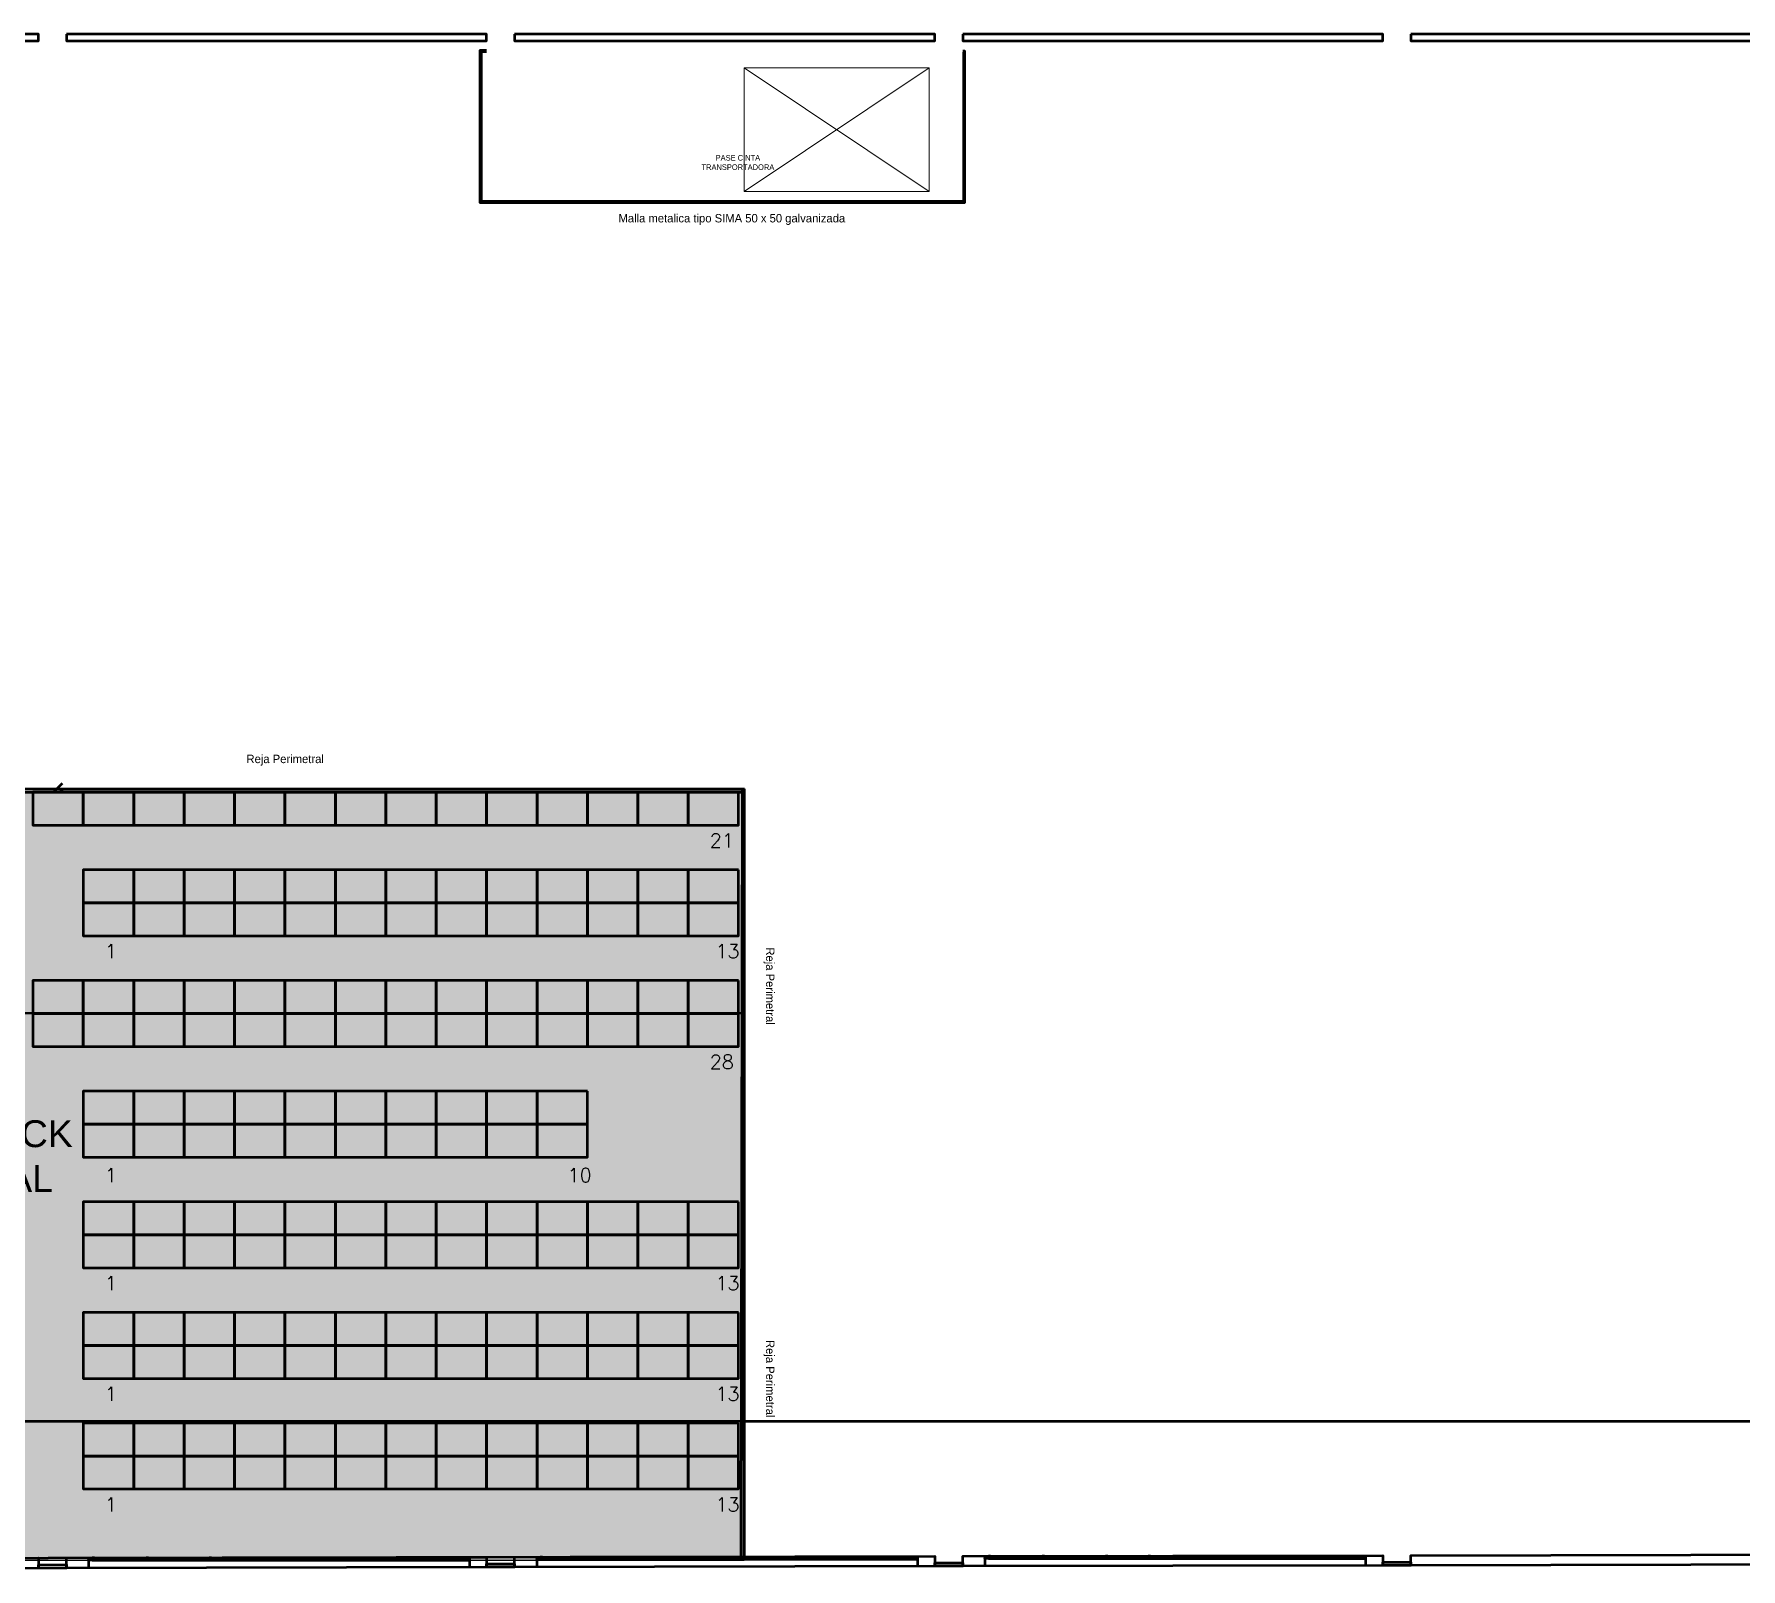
# Model space of a CAD drawing. Header units: millimetres. Extents: x 14 to 290, y 66 to 213.
# Drawn here: x 212.51 to 242.98, y 143.27 to 170.67 of the extents above; entities that cross this region are included whole.
import ezdxf

# ---------------------------------------------------------------- set-up
doc = ezdxf.new("R2010")
doc.units = ezdxf.units.MM
doc.linetypes.add('HIDDEN', pattern=[9.525, 6.35, -3.175])
for name, color, linetype, lineweight in [('Durlock', 252, 'Continuous', 50), ('OCASA_TODAS_r08$0$CARP-HOJA', 252, 'Continuous', 20), ('OCASA_TODAS_r08$0$CARPINTERIA', 252, 'Continuous', 15), ('OCASA_TODAS_r08$0$LINEA_DE_PROYECCION', 252, 'HIDDEN', 15), ('OCASA_TODAS_r08$0$VIDRIO', 251, 'Continuous', 20)]:
    doc.layers.add(name, color=color, linetype=linetype, lineweight=lineweight)
doc.styles.add('IRI-OCASA-Layout R 9$0$Standard', font='arial.ttf')
doc.styles.add('OCASA_TODAS_r08$0$Standard', font='txt')
doc.styles.get("Standard").update_dxf_attribs({"font": 'txt.shx'})

# ---------------------------------------------------------------- blocks, each defined once
blk = doc.blocks.new('OCASA_TODAS_r08$0$V16 19_06_2014')
at = {"color": 4}
for points in [[(2797.489135, 1170.224643), (2797.489135, 1170.234643), (2797.554125, 1170.234643), (2797.554135, 1170.194643), (2797.489135, 1170.194643), (2797.489135, 1170.204643)], [(2804.289155, 1170.224643), (2804.289155, 1170.234643), (2804.224165, 1170.234643), (2804.224155, 1170.194643), (2804.289155, 1170.194643), (2804.289155, 1170.204643)]]:
    blk.add_lwpolyline(points, dxfattribs=at)
at = {"color": 251}
for points in [[(2797.554125, 1170.234643), (2804.224165, 1170.234643)], [(2797.554135, 1170.194643), (2804.224155, 1170.194643)]]:
    blk.add_lwpolyline(points, dxfattribs=at)
at = {"color": 4}
for points in [[(2797.594125, 1170.234643), (2797.554125, 1170.234643), (2797.554125, 1170.214643), (2797.594125, 1170.214643)], [(2798.556635, 1170.234643), (2798.516635, 1170.234643), (2798.516635, 1170.214643), (2798.556635, 1170.214643)], [(2798.596635, 1170.214643), (2798.556635, 1170.214643), (2798.556635, 1170.194643), (2798.596635, 1170.194643)], [(2799.564135, 1170.214643), (2799.524135, 1170.214643), (2799.524135, 1170.194643), (2799.564135, 1170.194643)], [(2799.684125, 1170.234643), (2799.644125, 1170.234643), (2799.644125, 1170.214643), (2799.684125, 1170.214643)], [(2800.447435, 1170.234643), (2800.407435, 1170.234643), (2800.407435, 1170.214643), (2800.447435, 1170.214643)], [(2800.487435, 1170.214643), (2800.447435, 1170.214643), (2800.447435, 1170.194643), (2800.487435, 1170.194643)], [(2801.334029, 1170.214643), (2801.294029, 1170.214643), (2801.294029, 1170.194643), (2801.334029, 1170.194643)], [(2801.374029, 1170.234643), (2801.334029, 1170.234643), (2801.334029, 1170.214643), (2801.374029, 1170.214643)], [(2802.134135, 1170.234643), (2802.094135, 1170.234643), (2802.094135, 1170.214643), (2802.134135, 1170.214643)], [(2802.254135, 1170.234643), (2802.214135, 1170.234643), (2802.214135, 1170.214643), (2802.254135, 1170.214643)], [(2803.221645, 1170.234643), (2803.181645, 1170.234643), (2803.181645, 1170.214643), (2803.221645, 1170.214643)], [(2803.261645, 1170.214643), (2803.221645, 1170.214643), (2803.221645, 1170.194643), (2803.261645, 1170.194643)], [(2804.224155, 1170.214643), (2804.184155, 1170.214643), (2804.184155, 1170.194643), (2804.224155, 1170.194643)]]:
    blk.add_lwpolyline(points, close=True, dxfattribs=at)
at = {"layer": 'OCASA_TODAS_r08$0$CARP-HOJA'}
for p, q in [((2797.594125, 1170.229643), (2798.516635, 1170.229643)), ((2797.594125, 1170.219643), (2798.516635, 1170.219643)), ((2798.596635, 1170.209643), (2799.524135, 1170.209643)), ((2798.596635, 1170.199643), (2799.524135, 1170.199643)), ((2799.684125, 1170.229643), (2800.407435, 1170.229643)), ((2799.684125, 1170.219643), (2800.407435, 1170.219643)), ((2800.487435, 1170.209643), (2801.294029, 1170.209643)), ((2800.487435, 1170.199643), (2801.294029, 1170.199643)), ((2801.374029, 1170.229643), (2802.094135, 1170.229643)), ((2801.374029, 1170.219643), (2802.094135, 1170.219643)), ((2802.254135, 1170.229643), (2803.181645, 1170.229643)), ((2802.254135, 1170.219643), (2803.181645, 1170.219643)), ((2803.261645, 1170.209643), (2804.184155, 1170.209643)), ((2803.261645, 1170.199643), (2804.184155, 1170.199643))]:
    blk.add_line(p, q, dxfattribs=at)
at = {"layer": 'OCASA_TODAS_r08$0$CARPINTERIA', "color": 4}
for points in [[(2799.604135, 1170.234643), (2799.564135, 1170.234643), (2799.564135, 1170.194643), (2799.604135, 1170.194643)], [(2799.644135, 1170.234643), (2799.604135, 1170.234643), (2799.604135, 1170.194643), (2799.644135, 1170.194643)], [(2802.174135, 1170.234643), (2802.134135, 1170.234643), (2802.134135, 1170.194643), (2802.174135, 1170.194643)], [(2802.214135, 1170.234643), (2802.174135, 1170.234643), (2802.174135, 1170.194643), (2802.214135, 1170.194643)]]:
    blk.add_lwpolyline(points, close=True, dxfattribs=at)
at = {"layer": 'OCASA_TODAS_r08$0$VIDRIO'}
for p, q in [((2797.594125, 1170.225893), (2798.516635, 1170.225893)), ((2797.594125, 1170.223393), (2798.516635, 1170.223393)), ((2798.596635, 1170.205893), (2799.524135, 1170.205893)), ((2798.596635, 1170.203393), (2799.524135, 1170.203393)), ((2799.684125, 1170.225893), (2800.407435, 1170.225893)), ((2799.684125, 1170.223393), (2800.407435, 1170.223393)), ((2800.487435, 1170.205893), (2801.294029, 1170.205893)), ((2800.487435, 1170.203393), (2801.294029, 1170.203393)), ((2801.374029, 1170.225893), (2802.094135, 1170.225893)), ((2801.374029, 1170.223393), (2802.094135, 1170.223393)), ((2802.254135, 1170.225893), (2803.181645, 1170.225893)), ((2802.254135, 1170.223393), (2803.181645, 1170.223393)), ((2803.261645, 1170.205893), (2804.184155, 1170.205893)), ((2803.261645, 1170.203393), (2804.184155, 1170.203393))]:
    blk.add_line(p, q, dxfattribs=at)
blk = doc.blocks.new('OCASA_TODAS_r08$0$A$C492F5204')
at = {"layer": 'OCASA_TODAS_r08$0$LINEA_DE_PROYECCION'}
for p, q in [((12.349961, 24.04648), (15.649961, 26.26)), ((12.349961, 26.26), (15.649961, 24.04648))]:
    blk.add_line(p, q, dxfattribs=at)
at = {"layer": 'OCASA_TODAS_r08$0$LINEA_DE_PROYECCION', "linetype": 'Continuous'}
blk.add_lwpolyline([(12.349961, 26.26), (15.649961, 26.26), (15.649961, 24.04648), (12.349961, 24.04648)], close=True, dxfattribs=at)

msp = doc.modelspace()

# ---------------------------------------------------------------- hatches: boundary and pattern name
at = {"true_color": 0x7d8ab6}
h = msp.add_hatch(color=163, dxfattribs=at)
h.dxf.hatch_style = 1
h.paths.add_polyline_path([(207.041, 166.06), (186.176, 166.06), (186.176, 164.325), (182.96, 164.325), (182.96, 162.736), (180.577, 162.736), (180.577, 157.136), (184.677, 157.136), (184.681, 153.84), (180.577, 153.84), (180.577, 150.336), (193.005, 150.333), (193.019, 143.423), (225.182, 143.423), (225.182, 157.193), (207.078, 157.193)])
h.paths.add_polyline_path([(179.074, 164.119), (170.756, 164.119), (170.756, 147.249), (174.611, 147.249), (174.611, 148.972), (175.551, 148.972), (176.057, 148.972), (176.057, 150.749), (179.074, 150.749)])

# ---------------------------------------------------------------- linework, layer by layer
at = {"layer": 'Defpoints', "color": 6, "elevation": 0}
msp.add_lwpolyline([(207.041, 166.06), (186.176, 166.06), (186.176, 164.325), (182.96, 164.325), (182.96, 162.736), (180.577, 162.736), (180.577, 157.136), (184.677, 157.136), (184.681, 153.84), (180.577, 153.84), (180.577, 150.336), (193.005, 150.333), (193.019, 143.423), (225.182, 143.423), (225.182, 157.193), (207.078, 157.193)], close=True, dxfattribs=at)
at = {"layer": 'Durlock'}
for p, q in [((212.852, 157.136, 0), (213.014, 157.298, 0)), ((206.32, 157.193, 0), (225.191, 157.193, 0)), ((206.32, 157.136, 0), (225.191, 157.136, 0)), ((212.966, 157.136, 0), (213.014, 157.185, 0)), ((225.146, 157.193, 0), (225.124, 143.484, 0)), ((225.182, 157.193, 0), (225.182, 143.485, 0)), ((245.024, 145.899), (197.077, 145.899, 0)), ((213.478, 143.462, 0), (213.478, 143.282, 0)), ((220.278, 143.478, 0), (220.278, 143.298, 0)), ((221.478, 143.476, 0), (221.478, 143.297, 0)), ((228.278, 143.49, 0), (228.278, 143.313, 0)), ((229.478, 143.492, 0), (229.478, 143.312, 0)), ((236.278, 143.508, 0), (236.278, 143.328, 0))]:
    msp.add_line(p, q, dxfattribs=at)
for points in [[(205.085, 170.674), (205.085, 170.554), (212.585, 170.554), (212.585, 170.674), (205.085, 170.674)], [(213.085, 170.674), (213.085, 170.554), (220.585, 170.554), (220.585, 170.674), (213.085, 170.674)], [(221.085, 170.674), (221.085, 170.554), (228.585, 170.554), (228.585, 170.674), (221.085, 170.674)], [(229.084, 170.674), (229.084, 170.554), (236.585, 170.554), (236.585, 170.674), (229.085, 170.674)], [(237.085, 170.674), (237.085, 170.554), (244.585, 170.554), (244.585, 170.674), (237.085, 170.674)], [(220.585, 170.38), (220.465, 170.38), (220.465, 167.788), (220.465, 167.668), (229.005, 167.668), (229.125, 167.668), (229.125, 170.37), (229.085, 170.37)], [(220.585, 170.36), (220.485, 170.36), (220.485, 167.788), (220.485, 167.688), (229.005, 167.688), (229.105, 167.688), (229.105, 170.35), (229.085, 170.35)], [(237.086, 143.327), (237.086, 143.507), (244.585, 143.522), (244.585, 143.342), (237.086, 143.327)], [(205.085, 143.265), (205.085, 143.445), (212.586, 143.46), (212.586, 143.28), (205.085, 143.265)], [(212.586, 143.34), (213.086, 143.341), (213.086, 143.281), (212.586, 143.28), (212.586, 143.34)], [(213.086, 143.461), (220.585, 143.476), (220.585, 143.296), (213.086, 143.281), (213.086, 143.461)], [(220.585, 143.356), (221.085, 143.356), (221.085, 143.296), (220.585, 143.296), (220.585, 143.356)], [(221.085, 143.297), (221.085, 143.476), (228.585, 143.492), (228.585, 143.312), (221.085, 143.297)], [(228.585, 143.372), (229.085, 143.372), (229.085, 143.312), (228.585, 143.312), (228.585, 143.372)], [(229.085, 143.312), (229.085, 143.492), (236.586, 143.507), (236.586, 143.327), (229.085, 143.312)], [(236.586, 143.387), (237.086, 143.387), (237.086, 143.327), (236.586, 143.327), (236.586, 143.387)]]:
    msp.add_lwpolyline(points, dxfattribs=at)
at = {"layer": 'Durlock', "elevation": 0}
msp.add_lwpolyline([(199.761, 153.188), (199.761, 157.136), (197.181, 157.136), (197.209, 143.43), (225.182, 143.485), (225.182, 153.184)], close=True, dxfattribs=at)
for points in [[(213.384, 157.136), (212.484, 157.136), (212.484, 156.548), (213.384, 156.548), (213.384, 157.136)], [(214.284, 157.136), (213.384, 157.136), (213.384, 156.548), (214.284, 156.548), (214.284, 157.136)], [(215.184, 157.136), (214.284, 157.136), (214.284, 156.548), (215.184, 156.548), (215.184, 157.136)], [(216.084, 157.136), (215.184, 157.136), (215.184, 156.548), (216.084, 156.548), (216.084, 157.136)], [(216.984, 157.136), (216.084, 157.136), (216.084, 156.548), (216.984, 156.548), (216.984, 157.136)], [(217.884, 157.136), (216.984, 157.136), (216.984, 156.548), (217.884, 156.548), (217.884, 157.136)], [(218.784, 157.136), (217.884, 157.136), (217.884, 156.548), (218.784, 156.548), (218.784, 157.136)], [(219.684, 157.136), (218.784, 157.136), (218.784, 156.548), (219.684, 156.548), (219.684, 157.136)], [(220.584, 157.136), (219.684, 157.136), (219.684, 156.548), (220.584, 156.548), (220.584, 157.136)], [(221.484, 157.136), (220.584, 157.136), (220.584, 156.548), (221.484, 156.548), (221.484, 157.136)], [(222.384, 157.136), (221.484, 157.136), (221.484, 156.548), (222.384, 156.548), (222.384, 157.136)], [(223.284, 157.136), (222.384, 157.136), (222.384, 156.548), (223.284, 156.548), (223.284, 157.136)], [(224.184, 157.136), (223.284, 157.136), (223.284, 156.548), (224.184, 156.548), (224.184, 157.136)], [(225.191, 157.136), (224.184, 157.136), (224.184, 156.548), (225.084, 156.548), (225.084, 157.136)], [(214.284, 155.748), (213.384, 155.748), (213.384, 155.16), (214.284, 155.16), (214.284, 155.748)], [(215.184, 155.748), (214.284, 155.748), (214.284, 155.16), (215.184, 155.16), (215.184, 155.748)], [(216.084, 155.748), (215.184, 155.748), (215.184, 155.16), (216.084, 155.16), (216.084, 155.748)], [(216.984, 155.748), (216.084, 155.748), (216.084, 155.16), (216.984, 155.16), (216.984, 155.748)], [(217.884, 155.748), (216.984, 155.748), (216.984, 155.16), (217.884, 155.16), (217.884, 155.748)], [(218.784, 155.748), (217.884, 155.748), (217.884, 155.16), (218.784, 155.16), (218.784, 155.748)], [(219.684, 155.748), (218.784, 155.748), (218.784, 155.16), (219.684, 155.16), (219.684, 155.748)], [(220.584, 155.748), (219.684, 155.748), (219.684, 155.16), (220.584, 155.16), (220.584, 155.748)], [(221.484, 155.748), (220.584, 155.748), (220.584, 155.16), (221.484, 155.16), (221.484, 155.748)], [(222.384, 155.748), (221.484, 155.748), (221.484, 155.16), (222.384, 155.16), (222.384, 155.748)], [(223.284, 155.748), (222.384, 155.748), (222.384, 155.16), (223.284, 155.16), (223.284, 155.748)], [(224.184, 155.748), (223.284, 155.748), (223.284, 155.16), (224.184, 155.16), (224.184, 155.748)], [(225.084, 155.748), (224.184, 155.748), (224.184, 155.16), (225.084, 155.16), (225.084, 155.748)], [(214.284, 155.16), (213.384, 155.16), (213.384, 154.572), (214.284, 154.572), (214.284, 155.16)], [(215.184, 155.16), (214.284, 155.16), (214.284, 154.572), (215.184, 154.572), (215.184, 155.16)], [(216.084, 155.16), (215.184, 155.16), (215.184, 154.572), (216.084, 154.572), (216.084, 155.16)], [(216.984, 155.16), (216.084, 155.16), (216.084, 154.572), (216.984, 154.572), (216.984, 155.16)], [(217.884, 155.16), (216.984, 155.16), (216.984, 154.572), (217.884, 154.572), (217.884, 155.16)], [(218.784, 155.16), (217.884, 155.16), (217.884, 154.572), (218.784, 154.572), (218.784, 155.16)], [(219.684, 155.16), (218.784, 155.16), (218.784, 154.572), (219.684, 154.572), (219.684, 155.16)], [(220.584, 155.16), (219.684, 155.16), (219.684, 154.572), (220.584, 154.572), (220.584, 155.16)], [(221.484, 155.16), (220.584, 155.16), (220.584, 154.572), (221.484, 154.572), (221.484, 155.16)], [(222.384, 155.16), (221.484, 155.16), (221.484, 154.572), (222.384, 154.572), (222.384, 155.16)], [(223.284, 155.16), (222.384, 155.16), (222.384, 154.572), (223.284, 154.572), (223.284, 155.16)], [(224.184, 155.16), (223.284, 155.16), (223.284, 154.572), (224.184, 154.572), (224.184, 155.16)], [(225.084, 155.16), (224.184, 155.16), (224.184, 154.572), (225.084, 154.572), (225.084, 155.16)], [(213.384, 153.772), (212.484, 153.772), (212.484, 153.184), (213.384, 153.184), (213.384, 153.772)], [(214.284, 153.772), (213.384, 153.772), (213.384, 153.184), (214.284, 153.184), (214.284, 153.772)], [(215.184, 153.772), (214.284, 153.772), (214.284, 153.184), (215.184, 153.184), (215.184, 153.772)], [(216.084, 153.772), (215.184, 153.772), (215.184, 153.184), (216.084, 153.184), (216.084, 153.772)], [(216.984, 153.772), (216.084, 153.772), (216.084, 153.184), (216.984, 153.184), (216.984, 153.772)], [(217.884, 153.772), (216.984, 153.772), (216.984, 153.184), (217.884, 153.184), (217.884, 153.772)], [(218.784, 153.772), (217.884, 153.772), (217.884, 153.184), (218.784, 153.184), (218.784, 153.772)], [(219.684, 153.772), (218.784, 153.772), (218.784, 153.184), (219.684, 153.184), (219.684, 153.772)], [(220.584, 153.772), (219.684, 153.772), (219.684, 153.184), (220.584, 153.184), (220.584, 153.772)], [(221.484, 153.772), (220.584, 153.772), (220.584, 153.184), (221.484, 153.184), (221.484, 153.772)], [(222.384, 153.772), (221.484, 153.772), (221.484, 153.184), (222.384, 153.184), (222.384, 153.772)], [(223.284, 153.772), (222.384, 153.772), (222.384, 153.184), (223.284, 153.184), (223.284, 153.772)], [(224.184, 153.772), (223.284, 153.772), (223.284, 153.184), (224.184, 153.184), (224.184, 153.772)], [(225.084, 153.772), (224.184, 153.772), (224.184, 153.184), (225.084, 153.184), (225.084, 153.772)], [(213.384, 153.184), (212.484, 153.184), (212.484, 152.596), (213.384, 152.596), (213.384, 153.184)], [(214.284, 153.184), (213.384, 153.184), (213.384, 152.596), (214.284, 152.596), (214.284, 153.184)], [(215.184, 153.184), (214.284, 153.184), (214.284, 152.596), (215.184, 152.596), (215.184, 153.184)], [(216.084, 153.184), (215.184, 153.184), (215.184, 152.596), (216.084, 152.596), (216.084, 153.184)], [(216.984, 153.184), (216.084, 153.184), (216.084, 152.596), (216.984, 152.596), (216.984, 153.184)], [(217.884, 153.184), (216.984, 153.184), (216.984, 152.596), (217.884, 152.596), (217.884, 153.184)], [(218.784, 153.184), (217.884, 153.184), (217.884, 152.596), (218.784, 152.596), (218.784, 153.184)], [(219.684, 153.184), (218.784, 153.184), (218.784, 152.596), (219.684, 152.596), (219.684, 153.184)], [(220.584, 153.184), (219.684, 153.184), (219.684, 152.596), (220.584, 152.596), (220.584, 153.184)], [(221.484, 153.184), (220.584, 153.184), (220.584, 152.596), (221.484, 152.596), (221.484, 153.184)], [(222.384, 153.184), (221.484, 153.184), (221.484, 152.596), (222.384, 152.596), (222.384, 153.184)], [(223.284, 153.184), (222.384, 153.184), (222.384, 152.596), (223.284, 152.596), (223.284, 153.184)], [(224.184, 153.184), (223.284, 153.184), (223.284, 152.596), (224.184, 152.596), (224.184, 153.184)], [(225.084, 153.184), (224.184, 153.184), (224.184, 152.596), (225.084, 152.596), (225.084, 153.184)], [(214.284, 151.796), (213.384, 151.796), (213.384, 151.208), (214.284, 151.208), (214.284, 151.796)], [(215.184, 151.796), (214.284, 151.796), (214.284, 151.208), (215.184, 151.208), (215.184, 151.796)], [(216.084, 151.796), (215.184, 151.796), (215.184, 151.208), (216.084, 151.208), (216.084, 151.796)], [(216.984, 151.796), (216.084, 151.796), (216.084, 151.208), (216.984, 151.208), (216.984, 151.796)], [(217.884, 151.796), (216.984, 151.796), (216.984, 151.208), (217.884, 151.208), (217.884, 151.796)], [(218.784, 151.796), (217.884, 151.796), (217.884, 151.208), (218.784, 151.208), (218.784, 151.796)], [(219.684, 151.796), (218.784, 151.796), (218.784, 151.208), (219.684, 151.208), (219.684, 151.796)], [(220.584, 151.796), (219.684, 151.796), (219.684, 151.208), (220.584, 151.208), (220.584, 151.796)], [(221.484, 151.796), (220.584, 151.796), (220.584, 151.208), (221.484, 151.208), (221.484, 151.796)], [(222.384, 151.796), (221.484, 151.796), (221.484, 151.208), (222.384, 151.208), (222.384, 151.796)], [(214.284, 151.208), (213.384, 151.208), (213.384, 150.62), (214.284, 150.62), (214.284, 151.208)], [(215.184, 151.208), (214.284, 151.208), (214.284, 150.62), (215.184, 150.62), (215.184, 151.208)], [(216.084, 151.208), (215.184, 151.208), (215.184, 150.62), (216.084, 150.62), (216.084, 151.208)], [(216.984, 151.208), (216.084, 151.208), (216.084, 150.62), (216.984, 150.62), (216.984, 151.208)], [(217.884, 151.208), (216.984, 151.208), (216.984, 150.62), (217.884, 150.62), (217.884, 151.208)], [(218.784, 151.208), (217.884, 151.208), (217.884, 150.62), (218.784, 150.62), (218.784, 151.208)], [(219.684, 151.208), (218.784, 151.208), (218.784, 150.62), (219.684, 150.62), (219.684, 151.208)], [(220.584, 151.208), (219.684, 151.208), (219.684, 150.62), (220.584, 150.62), (220.584, 151.208)], [(221.484, 151.208), (220.584, 151.208), (220.584, 150.62), (221.484, 150.62), (221.484, 151.208)], [(222.384, 151.208), (221.484, 151.208), (221.484, 150.62), (222.384, 150.62), (222.384, 151.208)], [(214.284, 149.82), (213.384, 149.82), (213.384, 149.232), (214.284, 149.232), (214.284, 149.82)], [(215.184, 149.82), (214.284, 149.82), (214.284, 149.232), (215.184, 149.232), (215.184, 149.82)], [(216.084, 149.82), (215.184, 149.82), (215.184, 149.232), (216.084, 149.232), (216.084, 149.82)], [(216.984, 149.82), (216.084, 149.82), (216.084, 149.232), (216.984, 149.232), (216.984, 149.82)], [(217.884, 149.82), (216.984, 149.82), (216.984, 149.232), (217.884, 149.232), (217.884, 149.82)], [(218.784, 149.82), (217.884, 149.82), (217.884, 149.232), (218.784, 149.232), (218.784, 149.82)], [(219.684, 149.82), (218.784, 149.82), (218.784, 149.232), (219.684, 149.232), (219.684, 149.82)], [(220.584, 149.82), (219.684, 149.82), (219.684, 149.232), (220.584, 149.232), (220.584, 149.82)], [(221.484, 149.82), (220.584, 149.82), (220.584, 149.232), (221.484, 149.232), (221.484, 149.82)], [(222.384, 149.82), (221.484, 149.82), (221.484, 149.232), (222.384, 149.232), (222.384, 149.82)], [(223.284, 149.82), (222.384, 149.82), (222.384, 149.232), (223.284, 149.232), (223.284, 149.82)], [(224.184, 149.82), (223.284, 149.82), (223.284, 149.232), (224.184, 149.232), (224.184, 149.82)], [(225.084, 149.82), (224.184, 149.82), (224.184, 149.232), (225.084, 149.232), (225.084, 149.82)], [(214.284, 149.232), (213.384, 149.232), (213.384, 148.644), (214.284, 148.644), (214.284, 149.232)], [(215.184, 149.232), (214.284, 149.232), (214.284, 148.644), (215.184, 148.644), (215.184, 149.232)], [(216.084, 149.232), (215.184, 149.232), (215.184, 148.644), (216.084, 148.644), (216.084, 149.232)], [(216.984, 149.232), (216.084, 149.232), (216.084, 148.644), (216.984, 148.644), (216.984, 149.232)], [(217.884, 149.232), (216.984, 149.232), (216.984, 148.644), (217.884, 148.644), (217.884, 149.232)], [(218.784, 149.232), (217.884, 149.232), (217.884, 148.644), (218.784, 148.644), (218.784, 149.232)], [(219.684, 149.232), (218.784, 149.232), (218.784, 148.644), (219.684, 148.644), (219.684, 149.232)], [(220.584, 149.232), (219.684, 149.232), (219.684, 148.644), (220.584, 148.644), (220.584, 149.232)], [(221.484, 149.232), (220.584, 149.232), (220.584, 148.644), (221.484, 148.644), (221.484, 149.232)], [(222.384, 149.232), (221.484, 149.232), (221.484, 148.644), (222.384, 148.644), (222.384, 149.232)], [(223.284, 149.232), (222.384, 149.232), (222.384, 148.644), (223.284, 148.644), (223.284, 149.232)], [(224.184, 149.232), (223.284, 149.232), (223.284, 148.644), (224.184, 148.644), (224.184, 149.232)], [(225.084, 149.232), (224.184, 149.232), (224.184, 148.644), (225.084, 148.644), (225.084, 149.232)], [(214.284, 147.844), (213.384, 147.844), (213.384, 147.256), (214.284, 147.256), (214.284, 147.844)], [(215.184, 147.844), (214.284, 147.844), (214.284, 147.256), (215.184, 147.256), (215.184, 147.844)], [(216.084, 147.844), (215.184, 147.844), (215.184, 147.256), (216.084, 147.256), (216.084, 147.844)], [(216.984, 147.844), (216.084, 147.844), (216.084, 147.256), (216.984, 147.256), (216.984, 147.844)], [(217.884, 147.844), (216.984, 147.844), (216.984, 147.256), (217.884, 147.256), (217.884, 147.844)], [(218.784, 147.844), (217.884, 147.844), (217.884, 147.256), (218.784, 147.256), (218.784, 147.844)], [(219.684, 147.844), (218.784, 147.844), (218.784, 147.256), (219.684, 147.256), (219.684, 147.844)], [(220.584, 147.844), (219.684, 147.844), (219.684, 147.256), (220.584, 147.256), (220.584, 147.844)], [(221.484, 147.844), (220.584, 147.844), (220.584, 147.256), (221.484, 147.256), (221.484, 147.844)], [(222.384, 147.844), (221.484, 147.844), (221.484, 147.256), (222.384, 147.256), (222.384, 147.844)], [(223.284, 147.844), (222.384, 147.844), (222.384, 147.256), (223.284, 147.256), (223.284, 147.844)], [(224.184, 147.844), (223.284, 147.844), (223.284, 147.256), (224.184, 147.256), (224.184, 147.844)], [(225.084, 147.844), (224.184, 147.844), (224.184, 147.256), (225.084, 147.256), (225.084, 147.844)], [(214.284, 147.256), (213.384, 147.256), (213.384, 146.668), (214.284, 146.668), (214.284, 147.256)], [(215.184, 147.256), (214.284, 147.256), (214.284, 146.668), (215.184, 146.668), (215.184, 147.256)], [(216.084, 147.256), (215.184, 147.256), (215.184, 146.668), (216.084, 146.668), (216.084, 147.256)], [(216.984, 147.256), (216.084, 147.256), (216.084, 146.668), (216.984, 146.668), (216.984, 147.256)], [(217.884, 147.256), (216.984, 147.256), (216.984, 146.668), (217.884, 146.668), (217.884, 147.256)], [(218.784, 147.256), (217.884, 147.256), (217.884, 146.668), (218.784, 146.668), (218.784, 147.256)], [(219.684, 147.256), (218.784, 147.256), (218.784, 146.668), (219.684, 146.668), (219.684, 147.256)], [(220.584, 147.256), (219.684, 147.256), (219.684, 146.668), (220.584, 146.668), (220.584, 147.256)], [(221.484, 147.256), (220.584, 147.256), (220.584, 146.668), (221.484, 146.668), (221.484, 147.256)], [(222.384, 147.256), (221.484, 147.256), (221.484, 146.668), (222.384, 146.668), (222.384, 147.256)], [(223.284, 147.256), (222.384, 147.256), (222.384, 146.668), (223.284, 146.668), (223.284, 147.256)], [(224.184, 147.256), (223.284, 147.256), (223.284, 146.668), (224.184, 146.668), (224.184, 147.256)], [(225.084, 147.256), (224.184, 147.256), (224.184, 146.668), (225.084, 146.668), (225.084, 147.256)], [(214.284, 145.868), (213.384, 145.868), (213.384, 145.28), (214.284, 145.28), (214.284, 145.868)], [(215.184, 145.868), (214.284, 145.868), (214.284, 145.28), (215.184, 145.28), (215.184, 145.868)], [(216.084, 145.868), (215.184, 145.868), (215.184, 145.28), (216.084, 145.28), (216.084, 145.868)], [(216.984, 145.868), (216.084, 145.868), (216.084, 145.28), (216.984, 145.28), (216.984, 145.868)], [(217.884, 145.868), (216.984, 145.868), (216.984, 145.28), (217.884, 145.28), (217.884, 145.868)], [(218.784, 145.868), (217.884, 145.868), (217.884, 145.28), (218.784, 145.28), (218.784, 145.868)], [(219.684, 145.868), (218.784, 145.868), (218.784, 145.28), (219.684, 145.28), (219.684, 145.868)], [(220.584, 145.868), (219.684, 145.868), (219.684, 145.28), (220.584, 145.28), (220.584, 145.868)], [(221.484, 145.868), (220.584, 145.868), (220.584, 145.28), (221.484, 145.28), (221.484, 145.868)], [(222.384, 145.868), (221.484, 145.868), (221.484, 145.28), (222.384, 145.28), (222.384, 145.868)], [(223.284, 145.868), (222.384, 145.868), (222.384, 145.28), (223.284, 145.28), (223.284, 145.868)], [(224.184, 145.868), (223.284, 145.868), (223.284, 145.28), (224.184, 145.28), (224.184, 145.868)], [(225.084, 145.868), (224.184, 145.868), (224.184, 145.28), (225.084, 145.28), (225.084, 145.868)], [(214.284, 145.28), (213.384, 145.28), (213.384, 144.692), (214.284, 144.692), (214.284, 145.28)], [(215.184, 145.28), (214.284, 145.28), (214.284, 144.692), (215.184, 144.692), (215.184, 145.28)], [(216.084, 145.28), (215.184, 145.28), (215.184, 144.692), (216.084, 144.692), (216.084, 145.28)], [(216.984, 145.28), (216.084, 145.28), (216.084, 144.692), (216.984, 144.692), (216.984, 145.28)], [(217.884, 145.28), (216.984, 145.28), (216.984, 144.692), (217.884, 144.692), (217.884, 145.28)], [(218.784, 145.28), (217.884, 145.28), (217.884, 144.692), (218.784, 144.692), (218.784, 145.28)], [(219.684, 145.28), (218.784, 145.28), (218.784, 144.692), (219.684, 144.692), (219.684, 145.28)], [(220.584, 145.28), (219.684, 145.28), (219.684, 144.692), (220.584, 144.692), (220.584, 145.28)], [(221.484, 145.28), (220.584, 145.28), (220.584, 144.692), (221.484, 144.692), (221.484, 145.28)], [(222.384, 145.28), (221.484, 145.28), (221.484, 144.692), (222.384, 144.692), (222.384, 145.28)], [(223.284, 145.28), (222.384, 145.28), (222.384, 144.692), (223.284, 144.692), (223.284, 145.28)], [(224.184, 145.28), (223.284, 145.28), (223.284, 144.692), (224.184, 144.692), (224.184, 145.28)], [(225.084, 145.28), (224.184, 145.28), (224.184, 144.692), (225.084, 144.692), (225.084, 145.28)]]:
    msp.add_lwpolyline(points, dxfattribs=at)

# ---------------------------------------------------------------- block references
at = {"layer": 'Durlock'}
for name, p in [('OCASA_TODAS_r08$0$A$C492F5204', (212.834, 143.814, 0)), ('OCASA_TODAS_r08$0$V16 19_06_2014', (-2584.011, -1026.773, 0.008)), ('OCASA_TODAS_r08$0$V16 19_06_2014', (-2576.011, -1026.758, 0)), ('OCASA_TODAS_r08$0$V16 19_06_2014', (-2568.011, -1026.743, 0))]:
    msp.add_blockref(name, p, dxfattribs=at)

# ---------------------------------------------------------------- texts
at = {"color": 7, "insert": (208.681, 149.99, 0), "char_height": 0.48, "attachment_point": 7, "style": 'IRI-OCASA-Layout R 9$0$Standard'}
msp.add_mtext_dynamic_manual_height_columns('\\pxqc;AFR STOCK CENTRAL', width=5.19656, gutter_width=12.5, heights=[0], dxfattribs=at)
at = {"layer": 'Durlock'}
for s, p in [('21', (224.569, 156.148, 0)), ('1', (213.769, 154.172, 0)), ('13', (224.671, 154.172, 0)), ('28', (224.569, 152.196, 0)), ('1', (213.769, 150.171, 0)), ('10', (222.031, 150.171, 0)), ('1', (213.769, 148.244, 0)), ('13', (224.671, 148.244, 0)), ('1', (213.769, 146.268, 0)), ('13', (224.671, 146.268, 0)), ('1', (213.769, 144.292, 0)), ('13', (224.671, 144.292, 0))]:
    msp.add_text(s, height=0.25, dxfattribs=at).set_placement(p)
at = {"layer": 'Durlock', "attachment_point": 1, "style": 'OCASA_TODAS_r08$0$Standard'}
for s, width, insert, char_height in [('\\pxqc;PASE CINTA TRANSPORTADORA', 1.73895, (224.201, 168.515), 0.1), ('Malla metalica tipo SIMA 50 x 50 galvanizada', 4.41562, (222.939, 167.461), 0.15), ('Reja Perimetral', 4.41562, (216.297, 157.805), 0.15)]:
    msp.add_mtext_dynamic_manual_height_columns(s, width=width, gutter_width=12.5, heights=[0], dxfattribs=dict(at, insert=insert, char_height=char_height))
at = {"layer": 'Durlock', "char_height": 0.15, "attachment_point": 1, "rotation": 270, "style": 'OCASA_TODAS_r08$0$Standard'}
for insert in [(225.723, 154.364, 0), (225.723, 147.353, 0)]:
    msp.add_mtext_dynamic_manual_height_columns('Reja Perimetral', width=4.41562, gutter_width=12.5, heights=[0], dxfattribs=dict(at, insert=insert))

doc.saveas('drawing.dxf')
